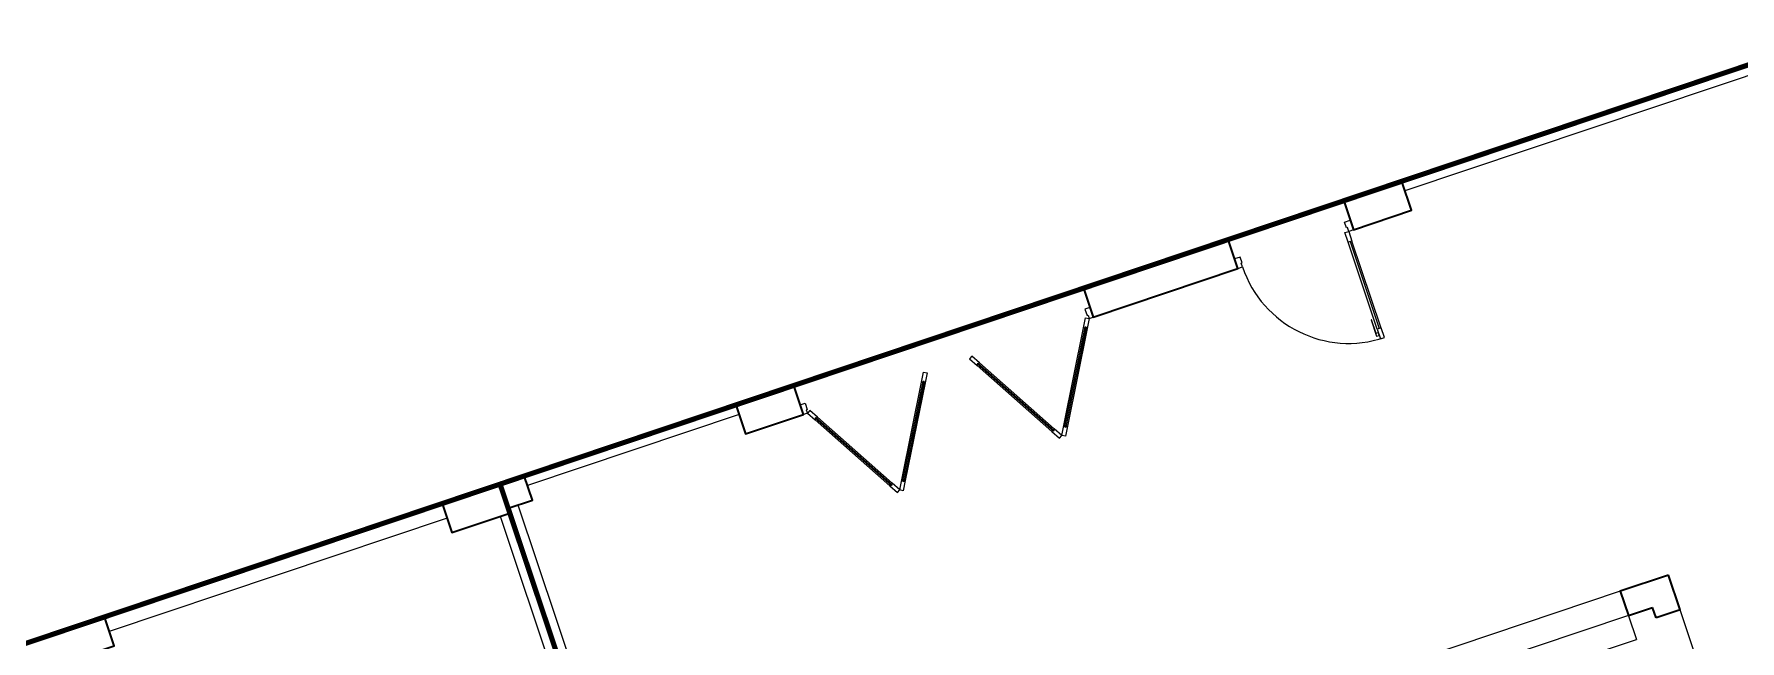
# Model space of a CAD drawing. Header units: metres. Extents: x 568336 to 569219, y 2065964 to 2066430.
# Drawn here: x 568454.68 to 568471.44, y 2066122.2 to 2066128.16 of the extents above; entities that cross this region are included whole.
import ezdxf

# ---------------------------------------------------------------- set-up
doc = ezdxf.new("R2010")
doc.units = ezdxf.units.M
for name, pattern in [('$AUDIT_BAD_LTYPE2', [0]), ('CENTER', [2, 1.25, -0.25, 0.25, -0.25]), ('HIDDEN', [0.375, 0.25, -0.125])]:
    doc.linetypes.add(name, pattern=pattern)
doc.layers.get('0').update_dxf_attribs({"linetype": 'CONTINUOUS'})
for name, color, linetype, lineweight in [('-DOOR', 137, 'CONTINUOUS', 9), ('-KH', 143, 'CONTINUOUS', 13), ('-LINE1', 7, 'CONTINUOUS', 18), ('-RANH GIOI KHU DAT', 12, 'CENTER', 18), ('-WALL', 4, 'CONTINUOUS', 35)]:
    doc.layers.add(name, color=color, linetype=linetype, lineweight=lineweight)
doc.layers.add('LoLK', color=6, linetype='CONTINUOUS')
doc.layers.add('SOLO', color=7, linetype='CONTINUOUS')

# ---------------------------------------------------------------- blocks, each defined once
blk = doc.blocks.new('BT1-T1')
at = {"layer": '-LINE1', "ltscale": 10}
blk.add_line((206087, 28401), (206087, 31976), dxfattribs=at)
at = {"layer": '-LINE1', "lineweight": 18}
blk.add_line((206087, 28101), (193787, 28102), dxfattribs=at)
blk.add_lwpolyline([(205587, 28251), (202087, 28251)], dxfattribs=at)
at = {"layer": '-RANH GIOI KHU DAT', "linetype": 'HIDDEN', "ltscale": 10, "const_width": 50}
blk.add_lwpolyline([(193687, 28101), (206187, 28101), (206187, 48101), (193687, 48101)], close=True, dxfattribs=at)
at = {"layer": '-WALL'}
for points in [[(202087, 28101), (200987, 28101), (200987, 28401), (202087, 28401)], [(206187, 28101), (205587, 28101), (205587, 28401), (206187, 28401)]]:
    blk.add_lwpolyline(points, close=True, dxfattribs=at)
blk = doc.blocks.new('t1$0$D11')
at = {"linetype": '$AUDIT_BAD_LTYPE2'}
for p, q in [((70, 100), (70, 1000)), ((90, 1000), (90, 100))]:
    blk.add_line(p, q, dxfattribs=at)
for points in [[(50, 1000), (90, 1000), (90, 1100), (50, 1100), (50, 1000)], [(50, 1003), (50, 100)], [(50, 100), (90, 100), (90, 0), (50, 0), (50, 100)]]:
    blk.add_lwpolyline(points)
for points in [[(118, 895), (118, 1064), (90, 1064), (90, 1036), (113, 1036), (113, 895)], [(0, 0), (50, 0), (50, -40), (60, -40), (60, -100), (0, -100)], [(1200, 0), (1150, 0), (1150, -40), (1140, -40), (1140, -100), (1200, -100)]]:
    blk.add_lwpolyline(points, close=True)
at = {"linetype": '$AUDIT_BAD_LTYPE2', "ltscale": 0.3}
blk.add_arc((50, 0), 1100, 0, 90, dxfattribs=at)
blk = doc.blocks.new('A$C617b7985')
at = {"layer": '-DOOR'}
for p, q in [((50, 187), (540, 1035)), ((570, 1018), (80, 169)), ((670, 1018), (1160, 169)), ((1191, 187), (701, 1035)), ((1281, 0), (1281, 100))]:
    blk.add_line(p, q, dxfattribs=at)
for points in [[(556, 1038), (564, 1033), (64, 167), (56, 172)], [(620, 1104), (570, 1018), (559, 1024), (564, 1033), (556, 1038), (551, 1029), (540, 1035), (590, 1122)], [(620, 1104), (670, 1018), (681, 1024), (676, 1033), (685, 1038), (690, 1029), (701, 1035), (651, 1122)], [(685, 1038), (676, 1033), (1176, 167), (1185, 172)], [(61, 180), (56, 172), (64, 167), (69, 175), (80, 169), (30, 83), (0, 100), (50, 187)], [(1180, 180), (1185, 172), (1176, 167), (1171, 175), (1160, 169), (1210, 83), (1241, 100), (1191, 187)], [(1231, 65), (1241, 65), (1241, 100), (1281, 100), (1281, 0), (1231, 0)]]:
    blk.add_lwpolyline(points, close=True, dxfattribs=at)
blk = doc.blocks.new('BT4-T1.1')
at = {"layer": '-LINE1'}
for p, q in [((568472.14, 2066127.956), (568468.152, 2066126.618)), ((568461.611, 2066124.422), (568459.53, 2066123.724))]:
    blk.add_line(p, q, dxfattribs=at)
at = {"layer": '-LINE1', "ltscale": 10}
blk.add_line((568459.436, 2066123.534), (568460.589, 2066120.098), dxfattribs=at)
at = {"layer": '-LINE1'}
for points in [[(568470.268, 2066122.687), (568470.427, 2066122.213)], [(568467.708, 2066121.828), (568467.867, 2066121.354), (568470.427, 2066122.213)]]:
    blk.add_lwpolyline(points, dxfattribs=at)
at = {"layer": '-RANH GIOI KHU DAT', "linetype": 'HIDDEN', "ltscale": 10, "const_width": 0.05}
blk.add_lwpolyline([(568465.624, 2066104.779), (568482.553, 2066110.46), (568478.451, 2066124.911), (568472.346, 2066128.131), (568459.261, 2066123.739)], close=True, dxfattribs=at)
at = {"layer": '-WALL'}
for p, q in [((568470.742, 2066122.846), (568470.268, 2066122.687)), ((568470.856, 2066122.505), (568470.742, 2066122.846)), ((568470.268, 2066122.687), (568470.347, 2066122.45)), ((568470.347, 2066122.45), (568470.584, 2066122.529)), ((568470.619, 2066122.425), (568470.584, 2066122.529)), ((568470.856, 2066122.505), (568470.619, 2066122.425))]:
    blk.add_line(p, q, dxfattribs=at)
for points in [[(568468.12, 2066126.712), (568467.552, 2066126.522), (568467.647, 2066126.237), (568468.216, 2066126.428)], [(568466.414, 2066126.14), (568464.992, 2066125.663), (568465.087, 2066125.378), (568466.509, 2066125.855)], [(568462.148, 2066124.708), (568461.579, 2066124.517), (568461.674, 2066124.233), (568462.243, 2066124.424)], [(568459.498, 2066123.819), (568459.261, 2066123.739), (568459.341, 2066123.502), (568459.578, 2066123.582)]]:
    blk.add_lwpolyline(points, close=True, dxfattribs=at)
at = {"layer": 'SOLO'}
for p, q in [((568470.268, 2066122.687), (568467.708, 2066121.828)), ((568470.347, 2066122.45), (568467.788, 2066121.591)), ((568471.187, 2066121.519), (568470.856, 2066122.505))]:
    blk.add_line(p, q, dxfattribs=at)
at = {"layer": '-DOOR', "xscale": 0.0009999999999999996, "yscale": 0.0009999999999999996, "zscale": 0.0009999999999999996, "rotation": 198.5515005106801}
blk.add_blockref('t1$0$D11', (568467.647, 2066126.237), dxfattribs=at)
at = {"layer": '-WALL', "yscale": 0.0009999999999999996, "rotation": 198.5515005106801}
for p, xscale, zscale in [((568463.841, 2066125.065), -0.0009999999999999996, 0.0009999999999999998), ((568463.425, 2066124.926), 0.0009999999999999996, 0.0009999999999999996)]:
    blk.add_blockref('A$C617b7985', p, dxfattribs=dict(at, xscale=xscale, zscale=zscale))

msp = doc.modelspace()

# ---------------------------------------------------------------- block references
at = {"layer": '-KH', "xscale": -0.001, "yscale": 0.001, "zscale": 0.001, "rotation": 198.5514997543399}
msp.add_blockref('BT1-T1', (568254.847, 2066084.78), dxfattribs=at)
at = {"layer": 'LoLK'}
msp.add_blockref('BT4-T1.1', (0, 0), dxfattribs=at)

doc.saveas('drawing.dxf')
